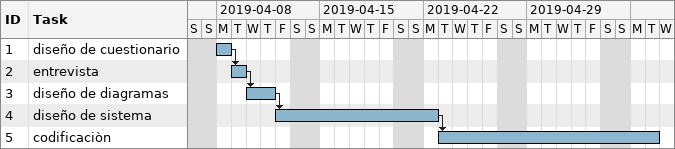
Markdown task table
| ID | Task | Start | Finish | Predecessors |
|---|---|---|---|---|
| 1 | diseño de cuestionario | 2019-04-08 | 2019-04-08 |  |
| 2 | entrevista | 2019-04-09 | 2019-04-09 | 1 |
| 3 | diseño de diagramas | 2019-04-10 | 2019-04-11 | 2 |
| 4 | diseño de sistema | 2019-04-12 | 2019-04-22 | 3 |
| 5 | codificaciòn | 2019-04-23 | 2019-05-07 | 4 |
